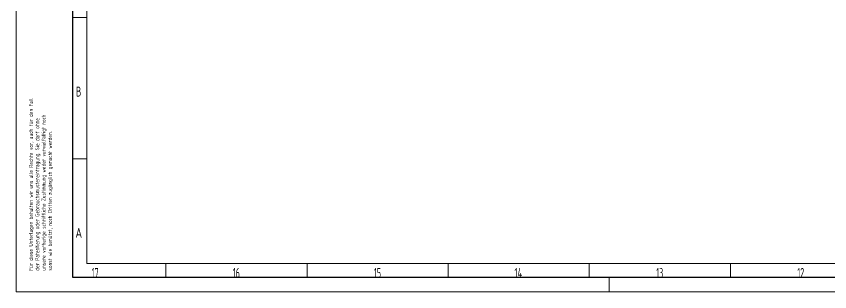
# Model space of a CAD drawing. Header units: millimetres. Extents: x 0 to 841, y 0 to 594.
# Drawn here: x 0 to 288.2, y 0 to 97.5 of the extents above; entities that cross this region are included whole.
import ezdxf

# ---------------------------------------------------------------- set-up
doc = ezdxf.new("R2010")
doc.units = ezdxf.units.MM
doc.layers.add('1', color=7, linetype='Continuous', true_color=0xffffff)
doc.styles.add('iso-1', font='isocp.shx')

msp = doc.modelspace()

# ---------------------------------------------------------------- linework, layer by layer
at = {"layer": '1', "color": 4, "linetype": 'Continuous', "lineweight": 18}
for p, q in [((0, 0), (0, 594)), ((210, 0), (210, 5)), ((841, 0), (0, 0))]:
    msp.add_line(p, q, dxfattribs=at)
at = {"layer": '1', "color": 4, "linetype": 'Continuous', "lineweight": 25}
for p, q in [((20, 5), (20, 589)), ((836, 5), (20, 5))]:
    msp.add_line(p, q, dxfattribs=at)
at = {"layer": '1', "color": 1, "linetype": 'Continuous', "lineweight": 13}
for p, q in [((25, 584), (25, 10)), ((25, 97), (20, 97)), ((25, 47), (20, 47)), ((25, 10), (831, 10)), ((53, 10), (53, 5)), ((103, 10), (103, 5)), ((153, 10), (153, 5)), ((203, 10), (203, 5)), ((253, 10), (253, 5))]:
    msp.add_line(p, q, dxfattribs=at)

# ---------------------------------------------------------------- texts
at = {"layer": '1', "color": 1, "linetype": 'Continuous', "lineweight": 13, "char_height": 3.5, "attachment_point": 7, "line_spacing_factor": 0.963855, "style": 'iso-1'}
for s, insert in [('\\W0.6380;B', (21.171553, 69.073446)), ('\\W0.8300;A', (20.968922, 19.073446)), ('\\W0.5232;17', (26.73101, 4.927508)), ('\\W0.5232;16', (76.73101, 4.927508)), ('\\W0.5232;15', (126.73101, 4.927508)), ('\\W0.5785;14', (176.528378, 4.927508)), ('\\W0.5232;13', (226.73101, 4.927508)), ('\\W0.5232;12', (276.73101, 4.927508))]:
    msp.add_mtext(s, dxfattribs=dict(at, insert=insert))
at = {"layer": '1', "color": 1, "linetype": 'Continuous', "lineweight": 13, "insert": (13.06, 7.456409), "char_height": 1.4, "attachment_point": 7, "rotation": 90, "line_spacing_factor": 0.963855, "style": 'iso-1'}
msp.add_mtext('\\W0.8424;Für diese Unterlagen behalten wir uns alle Rechte vor, auch für den Fall\\Pder Patentierung oder Gebrauchsmustereintragung. Sie darf ohne\\Punsere vorherige schriftliche Zustimmung weder vervielfältigt noch\\Psonst wie benützt, noch Dritten zugänglich gemacht werden.', dxfattribs=at)

doc.saveas('drawing.dxf')
